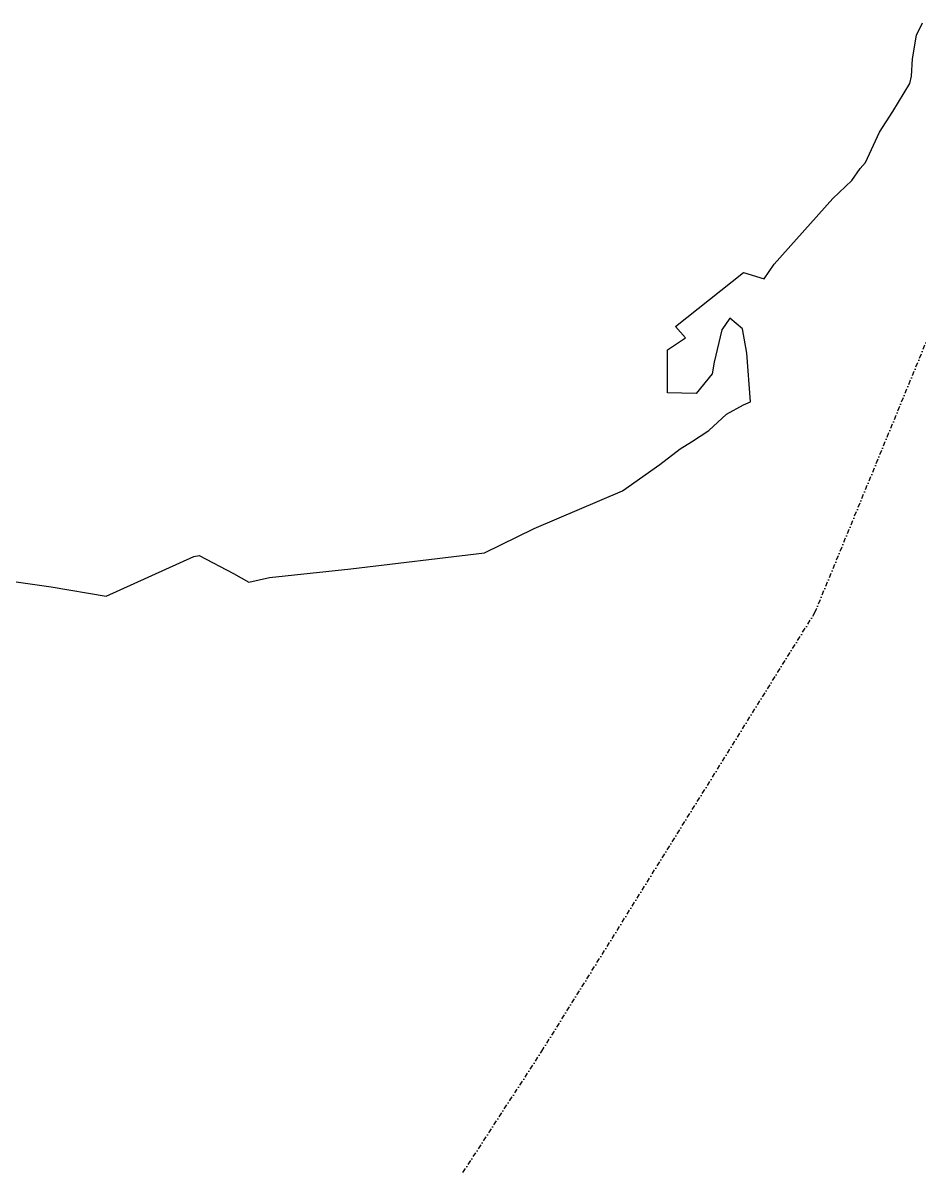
# Model space of a CAD drawing. Header units: metres. Extents: x 325382 to 334163, y 1808984 to 1815491.
# Drawn here: x 328663 to 329617, y 1813295 to 1814512 of the extents above; entities that cross this region are included whole.
import ezdxf

# ---------------------------------------------------------------- set-up
doc = ezdxf.new("R2010")
doc.units = ezdxf.units.M
doc.header["$MEASUREMENT"] = 0
doc.linetypes.add('DASHDOT', pattern=[1, 0.5, -0.25, 0, -0.25])
doc.layers.add('POLY_WATER', color=4, linetype='Continuous')
doc.layers.add('V_BOUND_STREAM_LINE', color=7, linetype='DASHDOT')

msp = doc.modelspace()

# ---------------------------------------------------------------- linework, layer by layer
at = {"layer": 'POLY_WATER'}
for p, q in [((329614.4, 1814499.1), (329620.6, 1814512.1)), ((329610.1, 1814474), (329614.4, 1814499.1)), ((329608.8, 1814455.5), (329610.1, 1814474)), ((329607.2, 1814447.7), (329608.8, 1814455.5)), ((329588.9, 1814417.8), (329607.2, 1814447.7)), ((329574.9, 1814395.8), (329588.9, 1814417.8)), ((329560, 1814363.6), (329574.9, 1814395.8)), ((329545.6, 1814344.4), (329554.3, 1814357)), ((329554.3, 1814357), (329560, 1814363.6)), ((329525.1, 1814325.3), (329545.6, 1814344.4)), ((329462.7, 1814255.2), (329525.1, 1814325.3)), ((329452.3, 1814239.8), (329462.7, 1814255.2)), ((329357.7, 1814188.9), (329430.1, 1814246.5)), ((329430.1, 1814246.5), (329452.3, 1814239.8)), ((329415.6, 1814197.7), (329407.2, 1814185.4)), ((329428.9, 1814186.6), (329415.6, 1814197.7)), ((329368.3, 1814177), (329357.7, 1814188.9)), ((329407.2, 1814185.4), (329399, 1814151.1)), ((329433.7, 1814160.7), (329428.9, 1814186.6)), ((329349.4, 1814164.1), (329368.3, 1814177)), ((329349.2, 1814118.4), (329349.4, 1814164.1)), ((329437.5, 1814108.6), (329433.7, 1814160.7)), ((329399, 1814151.1), (329396.7, 1814138.4)), ((329396.7, 1814138.4), (329379.7, 1814117.7)), ((329379.7, 1814117.7), (329349.2, 1814118.4)), ((329430.2, 1814105.5), (329437.5, 1814108.6)), ((329412.1, 1814095.6), (329430.2, 1814105.5)), ((329393.4, 1814078.4), (329412.1, 1814095.6)), ((329374.9, 1814066.1), (329393.4, 1814078.4)), ((329362.8, 1814058.9), (329374.9, 1814066.1)), ((329341, 1814042), (329362.8, 1814058.9)), ((329301.4, 1814014.2), (329341, 1814042)), ((329207.5, 1813974.1), (329301.4, 1814014.2)), ((329154.4, 1813948), (329207.5, 1813974.1)), ((328751.7, 1813902), (328845.3, 1813944.3)), ((328845.3, 1813944.3), (328850.9, 1813945.2)), ((328850.9, 1813945.2), (328887.2, 1813926.2)), ((329012.2, 1813930.9), (329154.4, 1813948)), ((328537, 1813934.6), (328693.2, 1813911.8)), ((328887.2, 1813926.2), (328903.6, 1813916.7)), ((328925.8, 1813921.9), (329012.2, 1813930.9)), ((328903.6, 1813916.7), (328925.8, 1813921.9)), ((328693.2, 1813911.8), (328751.7, 1813902))]:
    msp.add_line(p, q, dxfattribs=at)
at = {"layer": 'V_BOUND_STREAM_LINE', "ltscale": 10}
for p, q in [((329506.2, 1813884.5), (329657.5, 1814252.6)), ((329215.5, 1813417.6), (329506.2, 1813884.5)), ((329054.5, 1813169.9), (329215.5, 1813417.6))]:
    msp.add_line(p, q, dxfattribs=at)

doc.saveas('drawing.dxf')
